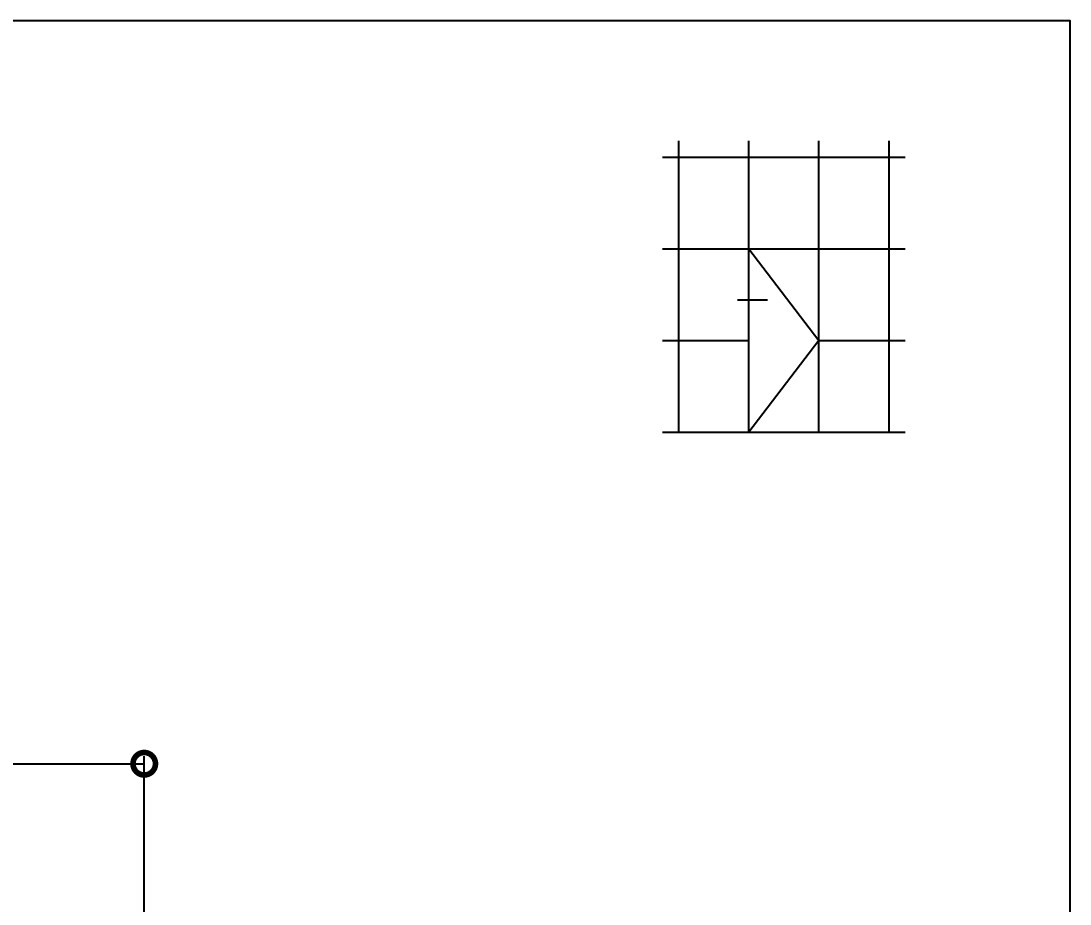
# Model space of a CAD drawing. Extents: x -207922 to -189609, y 24831 to 30124.
# Drawn here: x -207642.2 to -207502.2, y 29011.2 to 29129.1 of the extents above; entities that cross this region are included whole.
import ezdxf

# ---------------------------------------------------------------- set-up
doc = ezdxf.new("R2010")
doc.units = 0
doc.header["$LTSCALE"] = 8
doc.layers.get('0').update_dxf_attribs({"linetype": 'CONTINUOUS'})
doc.layers.get('DEFPOINTS').update_dxf_attribs({"linetype": 'CONTINUOUS'})
doc.layers.add('MARCHIO', color=7, linetype='CONTINUOUS')
doc.layers.add('QUOTE', color=254, linetype='CONTINUOUS')
doc.styles.add('GEN1', font='geniso.shx', dxfattribs={"width": 0.8})
doc.dimstyles.new('LE2', dxfattribs={"dimscale": 2, "dimtxt": 3.5, "dimasz": 3, "dimexe": 0.5, "dimexo": 0.5, "dimgap": 1, "dimtad": 1, "dimdec": 1, "dimrnd": 0.05, "dimzin": 12, "dimtxsty": 'GEN1', "dimblk": 'DOTSMALL', "dimcen": -3, "dimclrd": 1, "dimclre": 1, "dimclrt": 2, "dimadec": 1, "dimazin": 0, "dimtfac": 1, "dimtdec": 1, "dimtmove": 0, "dimatfit": 3, "dimldrblk": 'DOTSMALL', "dimfxl": 1, "dimtvp": 4, "dimtolj": 1, "dimtzin": 12, "dimarcsym": 0})

# ---------------------------------------------------------------- blocks, each defined once
blk = doc.blocks.new('_DotSmall')
at = {"color": 0, "const_width": 0.5}
blk.add_lwpolyline([(-0.0625, 0, 1), (0.0625, 0, 1)], format="xyb", close=True, dxfattribs=at)
blk = doc.blocks.new('*D32')
at = {"color": 1, "lineweight": -2, "ltscale": 0.2, "transparency": 16777216}
for p, q in [((-207696.7753318673, 28994.37759928593), (-207696.7753318673, 29030.93565972254)), ((-207625.7765600533, 28996.42760300931), (-207625.7765600533, 29030.93565972254)), ((-207696.7753318673, 29029.93565972254), (-207625.7765600533, 29029.93565972254))]:
    blk.add_line(p, q, dxfattribs=at)
at = {"layer": 'DEFPOINTS', "color": 0, "ltscale": 0.2, "transparency": 16777216}
for p in [(-207625.7765600533, 29029.93565972254), (-207625.7765600533, 28995.42760300931), (-207696.7753318673, 28993.37759928593)]:
    blk.add_point(p, dxfattribs=at)
at = {"color": 1, "lineweight": -2, "ltscale": 0.2, "transparency": 16777216, "xscale": 6, "yscale": 6, "zscale": 6, "rotation": 180}
blk.add_blockref('_DotSmall', (-207696.7753318673, 29029.93565972254), dxfattribs=at)
at = {"color": 1, "lineweight": -2, "ltscale": 0.2, "transparency": 16777216, "xscale": 6, "yscale": 6, "zscale": 6}
blk.add_blockref('_DotSmall', (-207625.7765600533, 29029.93565972254), dxfattribs=at)
at = {"color": 2, "ltscale": 0.2, "transparency": 16777216, "insert": (-207661.2759459603, 29035.43565972254), "char_height": 7, "attachment_point": 5, "style": 'GEN1'}
blk.add_mtext('\\A1;71', dxfattribs=at)

msp = doc.modelspace()

# ---------------------------------------------------------------- linework, layer by layer
at = {"ltscale": 0.2}
for p, q in [((-207545.0656150435, 29098.66923515307), (-207535.7056150436, 29086.42923515308)), ((-207535.7056150436, 29086.42923515308), (-207545.0656150435, 29074.18923515307))]:
    msp.add_line(p, q, dxfattribs=at)
at = {"layer": 'MARCHIO'}
msp.add_lwpolyline([(-207922.1856144448, 28832.06923654069), (-207502.1856144448, 28832.06923654069), (-207502.1856144448, 29129.06923654069), (-207922.1856144448, 29129.06923654069)], close=True, dxfattribs=at)
at = {"layer": 'QUOTE', "color": 3}
for p, q in [((-207554.4256150436, 29074.18923515307), (-207554.4256150436, 29113.06923515307)), ((-207545.0656150436, 29074.18923515307), (-207545.0656150435, 29113.06923515307)), ((-207535.7056150436, 29074.18923515307), (-207535.7056150436, 29113.06923515307)), ((-207526.3456150435, 29074.18923515307), (-207526.3456150435, 29113.06923515307)), ((-207556.5856150436, 29110.90923515307), (-207524.1856150436, 29110.90923515307)), ((-207556.5856150436, 29098.66923515307), (-207524.1856150436, 29098.66923515307)), ((-207556.5856150436, 29086.42923515307), (-207545.0656150436, 29086.42923515308)), ((-207535.7056150436, 29086.42923515308), (-207524.1856150436, 29086.42923515307)), ((-207556.5856150436, 29074.18923515307), (-207524.1856150436, 29074.18923515307))]:
    msp.add_line(p, q, dxfattribs=at)
at = {"layer": 'QUOTE', "color": 4}
msp.add_line((-207546.591204902, 29091.83054447757), (-207542.591204902, 29091.83054447757), dxfattribs=at)

# ---------------------------------------------------------------- dimensions: what is measured, and where the dimension line sits
at = {"ltscale": 0.2}
dim = msp.add_linear_dim(base=(-207625.7765600533, 29029.93565972254), p1=(-207696.7753318673, 28993.37759928593), p2=(-207625.7765600533, 28995.42760300931), dimstyle='LE2', override={"dimtmove": 1}, dxfattribs=at)
dim.commit()
dim.dimension.update_dxf_attribs({"geometry": '*D32', "text_midpoint": (-207661.2759459603, 29035.43565972254)})

doc.saveas('drawing.dxf')
